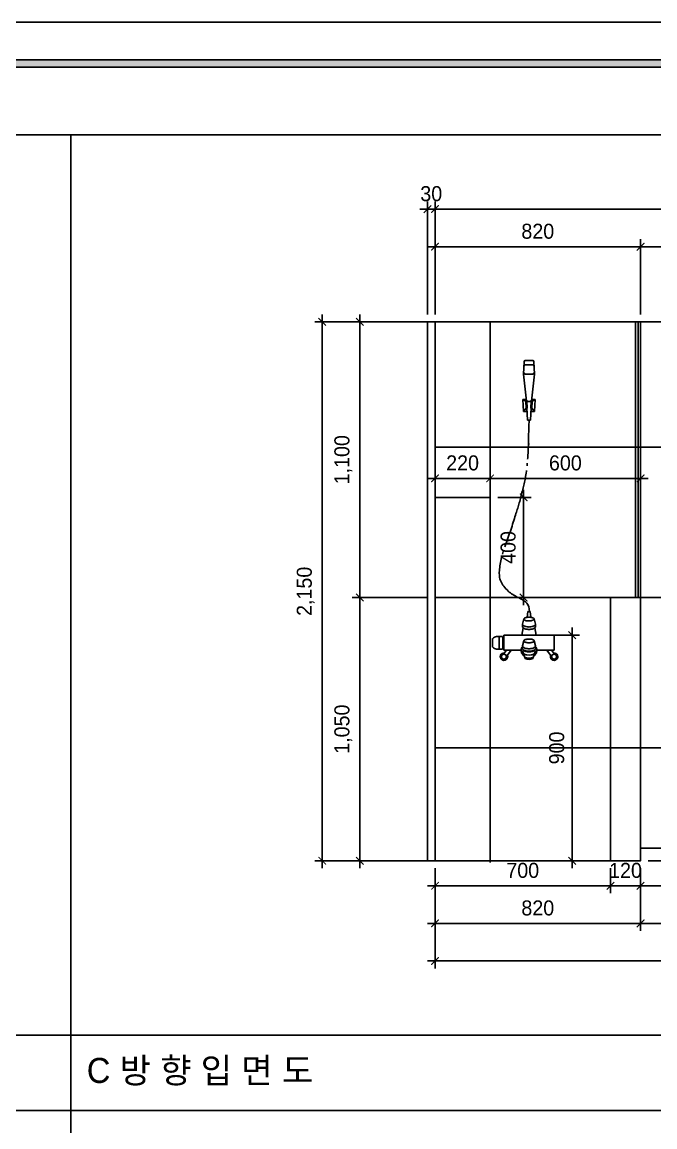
# Model space of a CAD drawing. Header units: millimetres. Extents: x 261942 to 379971, y 117646 to 213875.
# Drawn here: x 346730 to 349255, y 186918 to 191326 of the extents above; entities that cross this region are included whole.
import ezdxf
from ezdxf.enums import TextEntityAlignment as Align

# ---------------------------------------------------------------- set-up
doc = ezdxf.new("R2010")
doc.units = ezdxf.units.MM
doc.header["$LTSCALE"] = 100
doc.header["$PDMODE"] = 3
doc.layers.get('DEFPOINTS').update_dxf_attribs({"color": 248})
for name, color, linetype in [('0-ELC TEXT', 7, 'Continuous'), ('02-WAL', 2, 'Continuous'), ('03-TEXT', 3, 'Continuous'), ('03-WAL NEW', 3, 'Continuous'), ('04-WIN', 4, 'Continuous'), ('07-DIM WAL', 5, 'Continuous'), ('08-HAT', 8, 'Continuous'), ('F-SYM', 7, 'Continuous'), ('FORM(YOURNAME)-11', 1, 'Continuous'), ('IN', 6, 'Continuous'), ('LAXA', 4, 'Continuous')]:
    doc.layers.add(name, color=color, linetype=linetype)
doc.styles.add('HY 울릉도 L', font='')
doc.styles.add('YOURNAME', font='HY울릉도M.TTF')
doc.styles.add('코레일둥고', font='Korail_Round_Gothic_Medium.ttf')
doc.styles.get('HY 울릉도 L').set_extended_font_data('HY울릉도L')
doc.dimstyles.new('30', dxfattribs={"dimscale": 30, "dimtxt": 2, "dimasz": 1, "dimexe": 1, "dimexo": 1, "dimgap": 1, "dimtad": 1, "dimdec": 0, "dimrnd": 0.05, "dimdsep": 46, "dimlunit": 6, "dimtxsty": 'HY 울릉도 L', "dimblk": 'ARCHTICK', "dimcen": 2.5, "dimdle": 1, "dimclrd": 133, "dimclre": 133, "dimclrt": 30, "dimadec": 0, "dimazin": 0, "dimtfac": 1, "dimtdec": 0, "dimtix": 1, "dimtmove": 2, "dimatfit": 3, "dimldrblk": 'ARCHTICK', "dimfxl": 0, "dimlwd": -1, "dimlwe": -1, "dimarcsym": 0})

# ---------------------------------------------------------------- blocks, each defined once
blk = doc.blocks.new('FORM-PLAN')
at = {"layer": 'FORM(YOURNAME)-11'}
h = blk.add_hatch(color=256, dxfattribs=at)
h.dxf.hatch_style = 1
h.paths.add_polyline_path([(-71444, 55115), (10556, 55115), (10556, 54915), (-71444, 54915)])
h.paths.add_polyline_path([(-71444, -2085), (10556, -2085), (10556, -2285), (-71444, -2285)])
at = {"layer": 'DEFPOINTS', "color": 158}
for points in [[(-71444, -2285), (10556, -2285), (10556, 55115), (-71444, 55115)], [(-69444, 53115), (-64, 53115), (-64, 1215), (-69444, 1215)]]:
    blk.add_lwpolyline(points, close=True, dxfattribs=at)
at = {"layer": 'FORM(YOURNAME)-11', "color": 250}
blk.add_lwpolyline([(-72444, -3285), (11556, -3285), (11556, 56115), (-72444, 56115)], close=True, dxfattribs=at)
at = {"layer": 'FORM(YOURNAME)-11'}
blk.add_lwpolyline([(-71444, 55115), (10556, 55115), (10556, 54915), (-71444, 54915)], close=True, dxfattribs=at)
at = {"layer": 'FORM(YOURNAME)-11', "color": 3, "style": 'YOURNAME'}
for tag, height, p in [('1', 450, (9905, 18188)), ('2', 450, (9905, 17544)), ('3', 450, (9905, 16257)), ('4', 450, (9905, 14326)), ('5', 515, (9905, 12009)), ('6', 515, (9905, 9757)), ('7', 515, (9905, 7504)), ('8', 515, (9905, 5252)), ('9', 515, (9905, 2999)), ('10', 515, (5655, 811)), ('11', 515, (9905, 747)), ('12', 515, (5655, -1441)), ('13', 515, (9905, -1441))]:
    blk.add_attdef(tag, text='', height=height, dxfattribs=at).set_placement(p, align=Align.MIDDLE_RIGHT)
blk = doc.blocks.new('*U588')
at = {"layer": 'F-SYM', "xscale": 0.15, "yscale": 0.15, "zscale": 0.15}
blk.add_blockref('FORM-PLAN', (352137.4, 182909.1), dxfattribs=at)
blk = doc.blocks.new('_ArchTick')
at = {"color": 0, "linetype": 'ByBlock', "const_width": 0.15}
blk.add_lwpolyline([(-0.5, -0.5), (0.5, 0.5)], dxfattribs=at)
blk = doc.blocks.new('*D154')
at = {"layer": '02-WAL', "color": 133}
for p, q in [((349419.3, 188030.2), (349419.3, 188060.2)), ((349227.5, 188030.2), (349449.3, 188030.2)), ((349419.3, 188030.2), (349419.3, 187980.2)), ((349227.5, 187980.2), (349449.3, 187980.2)), ((349419.3, 187980.2), (349419.3, 187950.2))]:
    blk.add_line(p, q, dxfattribs=at)
at = {"layer": 'DEFPOINTS', "color": 0}
for p in [(349197.5, 188030.2), (349197.5, 187980.2), (349419.3, 187980.2)]:
    blk.add_point(p, dxfattribs=at)
at = {"layer": '02-WAL', "color": 133, "xscale": 30, "yscale": 30, "zscale": 30}
for p, rotation in [((349419.3, 188030.2), 270), ((349419.3, 187980.2), 90)]:
    blk.add_blockref('_ArchTick', p, dxfattribs=dict(at, rotation=rotation))
at = {"layer": '02-WAL', "color": 30, "insert": (349358, 188005.2), "char_height": 60, "attachment_point": 5, "rotation": 90, "style": 'HY 울릉도 L'}
blk.add_mtext('50', dxfattribs=at)
blk = doc.blocks.new('*D155')
at = {"layer": '02-WAL', "color": 133}
for p, q in [((348377.5, 187950.2), (348377.5, 187700.2)), ((349197.5, 187950.2), (349197.5, 187700.2)), ((348347.5, 187730.2), (349227.5, 187730.2))]:
    blk.add_line(p, q, dxfattribs=at)
at = {"layer": 'DEFPOINTS', "color": 0}
for p in [(348377.5, 187980.2), (349197.5, 187980.2), (349197.5, 187730.2)]:
    blk.add_point(p, dxfattribs=at)
at = {"layer": '02-WAL', "color": 133, "xscale": 30, "yscale": 30, "zscale": 30, "rotation": 180}
blk.add_blockref('_ArchTick', (348377.5, 187730.2), dxfattribs=at)
at = {"layer": '02-WAL', "color": 133, "xscale": 30, "yscale": 30, "zscale": 30}
blk.add_blockref('_ArchTick', (349197.5, 187730.2), dxfattribs=at)
at = {"layer": '02-WAL', "color": 30, "insert": (348787.5, 187791.5), "char_height": 60, "attachment_point": 5, "style": 'HY 울릉도 L'}
blk.add_mtext('820', dxfattribs=at)
blk = doc.blocks.new('*D156')
at = {"layer": '02-WAL', "color": 133}
for p, q in [((349077.5, 187950.2), (349077.5, 187850.2)), ((349197.5, 187950.2), (349197.5, 187850.2)), ((349077.5, 187880.2), (349047.5, 187880.2)), ((349077.5, 187880.2), (349197.5, 187880.2)), ((349197.5, 187880.2), (349227.5, 187880.2))]:
    blk.add_line(p, q, dxfattribs=at)
at = {"layer": 'DEFPOINTS', "color": 0}
for p in [(349077.5, 187980.2), (349197.5, 187980.2), (349197.5, 187880.2)]:
    blk.add_point(p, dxfattribs=at)
at = {"layer": '02-WAL', "color": 133, "xscale": 30, "yscale": 30, "zscale": 30}
blk.add_blockref('_ArchTick', (349077.5, 187880.2), dxfattribs=at)
at = {"layer": '02-WAL', "color": 133, "xscale": 30, "yscale": 30, "zscale": 30, "rotation": 180}
blk.add_blockref('_ArchTick', (349197.5, 187880.2), dxfattribs=at)
at = {"layer": '02-WAL', "color": 30, "insert": (349137.5, 187941.4), "char_height": 60, "attachment_point": 5, "style": 'HY 울릉도 L'}
blk.add_mtext('120', dxfattribs=at)
blk = doc.blocks.new('*D157')
at = {"layer": '02-WAL', "color": 133}
for p, q in [((348377.5, 187950.2), (348377.5, 187850.2)), ((349077.5, 187950.2), (349077.5, 187850.2)), ((349107.5, 187880.2), (348347.5, 187880.2))]:
    blk.add_line(p, q, dxfattribs=at)
at = {"layer": 'DEFPOINTS', "color": 0}
for p in [(348377.5, 187980.2), (349077.5, 187980.2), (348377.5, 187880.2)]:
    blk.add_point(p, dxfattribs=at)
at = {"layer": '02-WAL', "color": 133, "xscale": 30, "yscale": 30, "zscale": 30, "rotation": 180}
blk.add_blockref('_ArchTick', (348377.5, 187880.2), dxfattribs=at)
at = {"layer": '02-WAL', "color": 133, "xscale": 30, "yscale": 30, "zscale": 30}
blk.add_blockref('_ArchTick', (349077.5, 187880.2), dxfattribs=at)
at = {"layer": '02-WAL', "color": 30, "insert": (348727.5, 187941.4), "char_height": 60, "attachment_point": 5, "style": 'HY 울릉도 L'}
blk.add_mtext('700', dxfattribs=at)
blk = doc.blocks.new('*D158')
at = {"layer": '02-WAL', "color": 133}
for p, q in [((350674.5, 188000.2), (350674.5, 187550.2)), ((348377.5, 187950.2), (348377.5, 187550.2)), ((348347.5, 187580.2), (350704.5, 187580.2))]:
    blk.add_line(p, q, dxfattribs=at)
at = {"layer": 'DEFPOINTS', "color": 0}
for p in [(350674.5, 188030.2), (348377.5, 187980.2), (350674.5, 187580.2)]:
    blk.add_point(p, dxfattribs=at)
at = {"layer": '02-WAL', "color": 133, "xscale": 30, "yscale": 30, "zscale": 30, "rotation": 180}
blk.add_blockref('_ArchTick', (348377.5, 187580.2), dxfattribs=at)
at = {"layer": '02-WAL', "color": 133, "xscale": 30, "yscale": 30, "zscale": 30}
blk.add_blockref('_ArchTick', (350674.5, 187580.2), dxfattribs=at)
at = {"layer": '02-WAL', "color": 30, "insert": (349526, 187646.1), "char_height": 60, "attachment_point": 5, "style": 'HY 울릉도 L'}
blk.add_mtext('2,297', dxfattribs=at)
blk = doc.blocks.new('*D159')
at = {"layer": '02-WAL', "color": 133}
for p, q in [((350674.5, 188000.2), (350674.5, 187700.2)), ((349197.5, 187950.2), (349197.5, 187700.2)), ((349167.5, 187730.2), (350704.5, 187730.2))]:
    blk.add_line(p, q, dxfattribs=at)
at = {"layer": 'DEFPOINTS', "color": 0}
for p in [(350674.5, 188030.2), (349197.5, 187980.2), (350674.5, 187730.2)]:
    blk.add_point(p, dxfattribs=at)
at = {"layer": '02-WAL', "color": 133, "xscale": 30, "yscale": 30, "zscale": 30, "rotation": 180}
blk.add_blockref('_ArchTick', (349197.5, 187730.2), dxfattribs=at)
at = {"layer": '02-WAL', "color": 133, "xscale": 30, "yscale": 30, "zscale": 30}
blk.add_blockref('_ArchTick', (350674.5, 187730.2), dxfattribs=at)
at = {"layer": '02-WAL', "color": 30, "insert": (349936, 187795.5), "char_height": 60, "attachment_point": 5, "style": 'HY 울릉도 L'}
blk.add_mtext('1,477', dxfattribs=at)
blk = doc.blocks.new('*D160')
at = {"layer": '02-WAL', "color": 133}
for p, q in [((349999.5, 188000.2), (349999.5, 187850.2)), ((349197.5, 187950.2), (349197.5, 187850.2)), ((349167.5, 187880.2), (350029.5, 187880.2))]:
    blk.add_line(p, q, dxfattribs=at)
at = {"layer": 'DEFPOINTS', "color": 0}
for p in [(349999.5, 188030.2), (349197.5, 187980.2), (349999.5, 187880.2)]:
    blk.add_point(p, dxfattribs=at)
at = {"layer": '02-WAL', "color": 133, "xscale": 30, "yscale": 30, "zscale": 30, "rotation": 180}
blk.add_blockref('_ArchTick', (349197.5, 187880.2), dxfattribs=at)
at = {"layer": '02-WAL', "color": 133, "xscale": 30, "yscale": 30, "zscale": 30}
blk.add_blockref('_ArchTick', (349999.5, 187880.2), dxfattribs=at)
at = {"layer": '02-WAL', "color": 30, "insert": (349598.5, 187941.5), "char_height": 60, "attachment_point": 5, "style": 'HY 울릉도 L'}
blk.add_mtext('802', dxfattribs=at)
blk = doc.blocks.new('*D163')
at = {"layer": '02-WAL', "color": 133}
for p, q in [((350704.5, 190580.2), (348347.5, 190580.2)), ((348377.5, 190160.2), (348377.5, 190610.2)), ((350674.5, 190160.2), (350674.5, 190610.2))]:
    blk.add_line(p, q, dxfattribs=at)
at = {"layer": 'DEFPOINTS', "color": 0}
for p in [(348377.5, 190580.2), (348377.5, 190130.2), (350674.5, 190130.2)]:
    blk.add_point(p, dxfattribs=at)
at = {"layer": '02-WAL', "color": 133, "xscale": 30, "yscale": 30, "zscale": 30, "rotation": 180}
blk.add_blockref('_ArchTick', (348377.5, 190580.2), dxfattribs=at)
at = {"layer": '02-WAL', "color": 133, "xscale": 30, "yscale": 30, "zscale": 30}
blk.add_blockref('_ArchTick', (350674.5, 190580.2), dxfattribs=at)
at = {"layer": '02-WAL', "color": 30, "insert": (349526, 190646.1), "char_height": 60, "attachment_point": 5, "style": 'HY 울릉도 L'}
blk.add_mtext('2,297', dxfattribs=at)
blk = doc.blocks.new('*D164')
at = {"layer": '02-WAL', "color": 133}
for p, q in [((348347.5, 190130.2), (347897.5, 190130.2)), ((347927.5, 190160.2), (347927.5, 187950.2)), ((348347.5, 187980.2), (347897.5, 187980.2))]:
    blk.add_line(p, q, dxfattribs=at)
at = {"layer": 'DEFPOINTS', "color": 0}
for p in [(348377.5, 190130.2), (347927.5, 187980.2), (348377.5, 187980.2)]:
    blk.add_point(p, dxfattribs=at)
at = {"layer": '02-WAL', "color": 133, "xscale": 30, "yscale": 30, "zscale": 30}
for p, rotation in [((347927.5, 190130.2), 90), ((347927.5, 187980.2), 270)]:
    blk.add_blockref('_ArchTick', p, dxfattribs=dict(at, rotation=rotation))
at = {"layer": '02-WAL', "color": 30, "insert": (347861.5, 189055.2), "char_height": 60, "attachment_point": 5, "rotation": 90, "style": 'HY 울릉도 L'}
blk.add_mtext('2,150', dxfattribs=at)
blk = doc.blocks.new('*D165')
at = {"layer": '02-WAL', "color": 133}
for p, q in [((348347.5, 189030.2), (348047.5, 189030.2)), ((348077.5, 189060.2), (348077.5, 187950.2)), ((348347.5, 187980.2), (348047.5, 187980.2))]:
    blk.add_line(p, q, dxfattribs=at)
at = {"layer": 'DEFPOINTS', "color": 0}
for p in [(348377.5, 189030.2), (348077.5, 187980.2), (348377.5, 187980.2)]:
    blk.add_point(p, dxfattribs=at)
at = {"layer": '02-WAL', "color": 133, "xscale": 30, "yscale": 30, "zscale": 30}
for p, rotation in [((348077.5, 189030.2), 90), ((348077.5, 187980.2), 270)]:
    blk.add_blockref('_ArchTick', p, dxfattribs=dict(at, rotation=rotation))
at = {"layer": '02-WAL', "color": 30, "insert": (348011.5, 188505.2), "char_height": 60, "attachment_point": 5, "rotation": 90, "style": 'HY 울릉도 L'}
blk.add_mtext('1,050', dxfattribs=at)
blk = doc.blocks.new('*D166')
at = {"layer": '02-WAL', "color": 133}
for p, q in [((348347.5, 190130.2), (348047.5, 190130.2)), ((348077.5, 189000.2), (348077.5, 190160.2)), ((348347.5, 189030.2), (348047.5, 189030.2))]:
    blk.add_line(p, q, dxfattribs=at)
at = {"layer": 'DEFPOINTS', "color": 0}
for p in [(348077.5, 190130.2), (348377.5, 190130.2), (348377.5, 189030.2)]:
    blk.add_point(p, dxfattribs=at)
at = {"layer": '02-WAL', "color": 133, "xscale": 30, "yscale": 30, "zscale": 30}
for p, rotation in [((348077.5, 190130.2), 90), ((348077.5, 189030.2), 270)]:
    blk.add_blockref('_ArchTick', p, dxfattribs=dict(at, rotation=rotation))
at = {"layer": '02-WAL', "color": 30, "insert": (348011.5, 189580.2), "char_height": 60, "attachment_point": 5, "rotation": 90, "style": 'HY 울릉도 L'}
blk.add_mtext('1,100', dxfattribs=at)
blk = doc.blocks.new('A$C26E4541E')
at = {"layer": 'LAXA', "color": 0}
for p, q in [((125.3, 1191.1), (123.3, 1142.1)), ((130.3, 1196.1), (159.7, 1196.1)), ((164.7, 1191.1), (166.7, 1142.1)), ((130.3, 1179.3), (159.7, 1179.3)), ((123.3, 1142.1), (134.7, 1033.6)), ((130.3, 1141.3), (159.7, 1141.3)), ((166.7, 1142.1), (155.3, 1033.6)), ((120.8, 1040.9), (133.9, 1040.9)), ((132, 1033.6), (120.8, 1040.9)), ((120.8, 1040.9), (123.2, 992.3)), ((132, 1033.6), (136.7, 1033.6)), ((132, 1033.6), (133.3, 1006.3)), ((136.7, 1033.6), (138, 1006.3)), ((153.3, 1033.6), (152, 1006.3)), ((153.3, 1033.6), (158, 1033.6)), ((156.1, 1040.9), (169.2, 1040.9)), ((158, 1033.6), (156.7, 1006.3)), ((169.2, 1040.9), (158, 1033.6)), ((169.2, 1040.9), (166.8, 992.3)), ((133.3, 1006.3), (123.2, 992.3)), ((123.2, 992.3), (136.7, 992.3)), ((133.3, 1006.3), (138, 1006.3)), ((136, 1006.3), (138.5, 959.9)), ((154, 1006.3), (151.5, 959.9)), ((152, 1006.3), (156.7, 1006.3)), ((153.3, 992.3), (166.8, 992.3)), ((156.7, 1006.3), (166.8, 992.3)), ((145, 863), (145, 862.8)), ((140.7, 194.4), (137.7, 171.2)), ((149.3, 194.4), (140.7, 194.4)), ((149.3, 194.4), (152.3, 171.4)), ((119, 144.5), (118.8, 133.5)), ((124.4, 164.8), (119, 144.5)), ((165.6, 164.8), (171, 144.5)), ((171, 144.5), (171.2, 133.5)), ((15.8, 95.3), (37, 95.3)), ((26.2, 95.3), (26.2, 44.5)), ((40, 92.3), (40, 47.5)), ((45, 100), (245, 100)), ((45, 40.6), (45, 100)), ((122, 129), (117, 100)), ((168, 129), (173, 100)), ((245, 40.6), (245, 100)), ((0, 87.3), (0, 52.5)), ((15.8, 44.5), (37, 44.5)), ((45, 87.8), (40, 87.8)), ((45, 52.1), (40, 52.1)), ((119, 57.4), (118.8, 46.5)), ((124.4, 77.8), (119, 57.4)), ((165.6, 77.8), (171, 57.4)), ((171, 57.4), (171.2, 46.5)), ((42.9, 24.1), (55.3, 40.6)), ((45, 40.6), (113.3, 40.6)), ((54.9, 15.1), (74.1, 40.6)), ((113.3, 40.6), (114.9, 28.5)), ((121.3, 42.4), (121.3, 39.8)), ((125.7, 23.8), (127.8, 11.7)), ((127.8, 11.7), (129.8, 6.6)), ((162.2, 11.7), (160.2, 6.6)), ((164.3, 23.8), (162.2, 11.7)), ((168.7, 42.4), (168.7, 39.8)), ((176.7, 40.6), (175.1, 28.5)), ((176.7, 40.6), (245, 40.6)), ((235.1, 15.1), (215.9, 40.6)), ((247.1, 24.1), (234.7, 40.6))]:
    blk.add_line(p, q, dxfattribs=at)
for points in [[(151.5, 960.1, -0.205687), (151.2, 959.2, -0.096484), (149.6, 958.2, -0.053344), (147.7, 957.7, -0.040384), (145, 957.5, -0.040384), (142.3, 957.7, -0.053344), (140.4, 958.2, -0.096484), (138.8, 959.2, -0.205687), (138.5, 960.1, -0.205687)], [(171.2, 133.5, -0.222287), (169.6, 130.2, -0.090947), (162, 125.9, -0.047723), (152.8, 123.7, -0.058314), (145, 122.8, -0.058314), (137.2, 123.7, -0.047723), (128, 125.9, -0.090947), (120.4, 130.2, -0.222287), (118.8, 133.5, -0.006634), (118.9, 133.6, -0.108335)], [(171, 142.4, -0.162027), (169.6, 140, -0.090947), (162, 135.8, -0.047723), (152.8, 133.5, -0.058314), (145, 132.6, -0.058314), (137.2, 133.5, -0.047723), (128, 135.8, -0.090947), (120.4, 140, -0.162027), (119, 142.4, -0.077275)], [(171.1, 133.6, -0.006634), (171.2, 133.5, -0.222287)], [(171.2, 46.5, -0.222287), (169.6, 43.1, -0.090947), (162, 38.9, -0.047723), (152.8, 36.6, -0.058314), (145, 35.7, -0.058314), (137.2, 36.6, -0.047723), (128, 38.9, -0.090947), (120.4, 43.1, -0.222287), (118.8, 46.5, -0.006634), (118.9, 46.6, -0.108335)], [(171, 55.3, -0.162027), (169.6, 53, -0.090947), (162, 48.7, -0.047723), (152.8, 46.4, -0.058314), (145, 45.5, -0.058314), (137.2, 46.4, -0.047723), (128, 48.7, -0.090947), (120.4, 53, -0.162027), (119, 55.3, -0.077275)], [(171.1, 46.6, -0.006634), (171.2, 46.5, -0.222287)], [(168.7, 39.8, -0.079141), (162, 36.2, -0.047723), (152.8, 34, -0.058314), (145, 33.1, -0.058314), (137.2, 34, -0.047723), (128, 36.2, -0.079141), (121.3, 39.8, -0.222287)]]:
    blk.add_lwpolyline(points, format="xyb", dxfattribs=at)
for points in [[(145, 957.5), (144.4, 934.7), (144, 915.7), (143.6, 899.9), (143.4, 886.7), (143.1, 875.5), (142.9, 865.6), (142.6, 856.4), (142.2, 847.4), (141.8, 837.9), (141.2, 828.1), (140.6, 818.1), (139.9, 808), (139.5, 802.3)], [(135.2, 757.5), (134.7, 754.1), (133.7, 746.9), (132.7, 740.2), (131.6, 733.9), (130.5, 727.8), (129.3, 721.9), (128.1, 716.1), (126.8, 710.3), (125.5, 704.6), (124.2, 698.9), (122.7, 693.1), (121.3, 687.4), (119.9, 681.5), (118.4, 675.7), (116.9, 669.8), (115.4, 663.8), (113.9, 657.7), (112.4, 651.7), (110.9, 645.6), (109.4, 639.7), (107.8, 633.8), (106.3, 628.1), (104.7, 622.5), (103.1, 617.2), (101.5, 611.9), (99.8, 606.8), (98.1, 601.5), (96.4, 596.2), (94.6, 590.7), (92.7, 585), (90.7, 578.9), (88.7, 572.4), (86.6, 565.5), (84.4, 558.3), (82.2, 550.8), (79.8, 543.2), (77.3, 535.3), (74.8, 527.3), (72.1, 519.3), (69.3, 511.2), (66.5, 503.1), (63.6, 495.1), (60.7, 487.1), (57.9, 479.3), (55.1, 471.6), (52.4, 464), (49.8, 456.7), (48.3, 452.2)], [(138.2, 786.5), (137.5, 778.8), (137.2, 775.8)], [(35.6, 409.6), (34, 403), (32.6, 396.4), (31.3, 389.7), (30.1, 383), (29.1, 376.4), (28.2, 369.9), (27.5, 363.6), (27, 357.4), (26.6, 351.5), (26.5, 345.9), (26.7, 340.5), (27.1, 335.3), (27.9, 330.2), (29, 325.2), (30.5, 320.3), (32.4, 315.4), (34.8, 310.4), (37.7, 305.3), (41, 300.2), (44.7, 295.1), (48.7, 290.1), (52.9, 285.2), (57.3, 280.6), (61.9, 276.2), (66.5, 272.1), (71.1, 268.4), (75.7, 265.1), (80.3, 262.1), (84.9, 259.3), (89.4, 256.7), (93.9, 254.3), (98.4, 252), (102.8, 249.8), (107.2, 247.6), (111.5, 245.4), (115.6, 243.2), (119.7, 241), (123.6, 238.6), (127.2, 236.2), (130.7, 233.6), (133.9, 230.9), (136.8, 228), (139.4, 224.4), (141.7, 219.7), (143.7, 213.5), (145.4, 205.2), (146.8, 194.5), (146.8, 194.4)], [(42.2, 433.6), (40.9, 429.2), (39.1, 422.9)]]:
    blk.add_lwpolyline(points, dxfattribs=at)
for points in [[(165.6, 164.8, -0.217525), (164.6, 162.5, -0.092618), (159.7, 159.4, -0.049296), (153.6, 157.7, -0.036917), (145.1, 156.9, -0.036917), (136.6, 157.4, -0.049296), (130.4, 158.8, -0.092618), (125.4, 161.6, -0.217525), (124.3, 163.9, -0.217525), (125.3, 166.2, -0.092618), (130.2, 169.3, -0.049296), (136.3, 171, -0.036917), (144.8, 171.8, -0.036917), (153.2, 171.3, -0.049296), (159.4, 169.9, -0.092618), (164.5, 167.1, -0.217525)], [(165.6, 77.8, -0.217525), (164.6, 75.4, -0.092618), (159.7, 72.4, -0.049296), (153.6, 70.7, -0.036917), (145.1, 69.9, -0.036917), (136.6, 70.3, -0.049296), (130.4, 71.7, -0.092618), (125.4, 74.5, -0.217525), (124.3, 76.8, -0.217525), (125.3, 79.2, -0.092618), (130.2, 82.2, -0.049296), (136.3, 83.9, -0.036917), (144.8, 84.7, -0.036917), (153.2, 84.3, -0.049296), (159.4, 82.9, -0.092618), (164.5, 80.1, -0.217525)]]:
    blk.add_lwpolyline(points, format="xyb", close=True, dxfattribs=at)
for centre in [(45, 14.4), (245, 14.4)]:
    blk.add_circle(centre, 9.94, dxfattribs=at)
for centre, radius, start, end in [((130.3, 1191.1), 5, 90, 180), ((159.7, 1191.1), 5, 0, 90), ((130.3, 1174.3), 5, 90, 180), ((130.3, 1146.3), 5, 180, 270), ((159.7, 1174.3), 5, 0, 90), ((159.7, 1146.3), 5, 270, 0), ((145, 1046.4), 14.4, 222.2395, 317.7346), ((21, 65.4), 30.3, 99.8146, 133.8077), ((37, 92.3), 3, 0, 90), ((21, 74.4), 30.3, 226.1923, 260.1854), ((37, 47.5), 3, 270, 0), ((131.9, 39.8), 18.6, 132.8033, 177.6052), ((158.1, 39.8), 18.6, 2.3948, 47.1967), ((45, 14.4), 14.9, 83.1327, 22.8845), ((82.4, 4.9), 47.3, 23.6579, 49.0516), ((84.7, -7.9), 47.3, 24.4731, 50.2703), ((145, 79.9), 59.3, 250.9551, 289.0449), ((145, 55.9), 47.5, 248.6954, 291.3046), ((145, 40.8), 37.4, 245.9766, 294.0234), ((205.3, -7.9), 47.3, 129.7297, 155.5269), ((207.6, 4.9), 47.3, 130.9484, 156.3421), ((245, 14.4), 14.9, 157.1155, 96.8673)]:
    blk.add_arc(centre, radius, start, end, dxfattribs=at)
blk = doc.blocks.new('*D168')
at = {"layer": '02-WAL', "color": 133}
for p, q in [((348924.5, 188910.2), (348924.5, 187950.2)), ((348781.3, 188880.2), (348954.5, 188880.2)), ((348781.3, 187980.2), (348954.5, 187980.2))]:
    blk.add_line(p, q, dxfattribs=at)
at = {"layer": 'DEFPOINTS', "color": 0}
for p in [(348751.3, 188880.2), (348751.3, 187980.2), (348924.5, 187980.2)]:
    blk.add_point(p, dxfattribs=at)
at = {"layer": '02-WAL', "color": 133, "xscale": 30, "yscale": 30, "zscale": 30}
for p, rotation in [((348924.5, 188880.2), 90), ((348924.5, 187980.2), 270)]:
    blk.add_blockref('_ArchTick', p, dxfattribs=dict(at, rotation=rotation))
at = {"layer": '02-WAL', "color": 30, "insert": (348863.2, 188430.2), "char_height": 60, "attachment_point": 5, "rotation": 90, "style": 'HY 울릉도 L'}
blk.add_mtext('900', dxfattribs=at)
blk = doc.blocks.new('*D231')
at = {"layer": '07-DIM WAL', "color": 133}
for p, q in [((348347.5, 190580.2), (348317.5, 190580.2)), ((348347.5, 190160.2), (348347.5, 190610.2)), ((348347.5, 190580.2), (348377.5, 190580.2)), ((348377.5, 190160.2), (348377.5, 190610.2)), ((348377.5, 190580.2), (348407.5, 190580.2))]:
    blk.add_line(p, q, dxfattribs=at)
at = {"layer": 'DEFPOINTS', "color": 0}
for p in [(348377.5, 190580.2), (348347.5, 190130.2), (348377.5, 190130.2)]:
    blk.add_point(p, dxfattribs=at)
at = {"layer": '07-DIM WAL', "color": 133, "xscale": 30, "yscale": 30, "zscale": 30}
blk.add_blockref('_ArchTick', (348347.5, 190580.2), dxfattribs=at)
at = {"layer": '07-DIM WAL', "color": 133, "xscale": 30, "yscale": 30, "zscale": 30, "rotation": 180}
blk.add_blockref('_ArchTick', (348377.5, 190580.2), dxfattribs=at)
at = {"layer": '07-DIM WAL', "color": 30, "insert": (348362.5, 190641.5), "char_height": 60, "attachment_point": 5, "style": 'HY 울릉도 L'}
blk.add_mtext('30', dxfattribs=at)
blk = doc.blocks.new('*D273')
at = {"layer": '07-DIM WAL', "color": 133}
for p, q in [((348377.5, 190160.2), (348377.5, 190460.2)), ((349197.5, 190160.2), (349197.5, 190460.2)), ((348347.5, 190430.2), (349227.5, 190430.2))]:
    blk.add_line(p, q, dxfattribs=at)
at = {"layer": 'DEFPOINTS', "color": 0}
for p in [(349197.5, 190430.2), (348377.5, 190130.2), (349197.5, 190130.2)]:
    blk.add_point(p, dxfattribs=at)
at = {"layer": '07-DIM WAL', "color": 133, "xscale": 30, "yscale": 30, "zscale": 30, "rotation": 180}
blk.add_blockref('_ArchTick', (348377.5, 190430.2), dxfattribs=at)
at = {"layer": '07-DIM WAL', "color": 133, "xscale": 30, "yscale": 30, "zscale": 30}
blk.add_blockref('_ArchTick', (349197.5, 190430.2), dxfattribs=at)
at = {"layer": '07-DIM WAL', "color": 30, "insert": (348787.5, 190491.5), "char_height": 60, "attachment_point": 5, "style": 'HY 울릉도 L'}
blk.add_mtext('820', dxfattribs=at)
blk = doc.blocks.new('*D274')
at = {"layer": '07-DIM WAL', "color": 133}
for p, q in [((349197.5, 190160.2), (349197.5, 190460.2)), ((350674.5, 190160.2), (350674.5, 190460.2)), ((349167.5, 190430.2), (350704.5, 190430.2))]:
    blk.add_line(p, q, dxfattribs=at)
at = {"layer": 'DEFPOINTS', "color": 0}
for p in [(350674.5, 190430.2), (349197.5, 190130.2), (350674.5, 190130.2)]:
    blk.add_point(p, dxfattribs=at)
at = {"layer": '07-DIM WAL', "color": 133, "xscale": 30, "yscale": 30, "zscale": 30, "rotation": 180}
blk.add_blockref('_ArchTick', (349197.5, 190430.2), dxfattribs=at)
at = {"layer": '07-DIM WAL', "color": 133, "xscale": 30, "yscale": 30, "zscale": 30}
blk.add_blockref('_ArchTick', (350674.5, 190430.2), dxfattribs=at)
at = {"layer": '07-DIM WAL', "color": 30, "insert": (349936, 190495.5), "char_height": 60, "attachment_point": 5, "style": 'HY 울릉도 L'}
blk.add_mtext('1,477', dxfattribs=at)
blk = doc.blocks.new('*D289')
at = {"layer": '08-HAT', "color": 133}
for p, q in [((348377.5, 189460.2), (348377.5, 189535.9)), ((348597.5, 189460.2), (348597.5, 189535.9)), ((348347.5, 189505.9), (348627.5, 189505.9))]:
    blk.add_line(p, q, dxfattribs=at)
at = {"layer": 'DEFPOINTS', "color": 0}
for p in [(348597.5, 189505.9), (348377.5, 189430.2), (348597.5, 189430.2)]:
    blk.add_point(p, dxfattribs=at)
at = {"layer": '08-HAT', "color": 133, "xscale": 30, "yscale": 30, "zscale": 30, "rotation": 180}
blk.add_blockref('_ArchTick', (348377.5, 189505.9), dxfattribs=at)
at = {"layer": '08-HAT', "color": 133, "xscale": 30, "yscale": 30, "zscale": 30}
blk.add_blockref('_ArchTick', (348597.5, 189505.9), dxfattribs=at)
at = {"layer": '08-HAT', "color": 30, "insert": (348487.5, 189567.2), "char_height": 60, "attachment_point": 5, "style": 'HY 울릉도 L'}
blk.add_mtext('220', dxfattribs=at)
blk = doc.blocks.new('*D290')
at = {"layer": '08-HAT', "color": 133}
for p, q in [((348627.5, 189430.2), (348760.8, 189430.2)), ((348730.8, 189460.2), (348730.8, 189000.2)), ((348627.5, 189030.2), (348760.8, 189030.2))]:
    blk.add_line(p, q, dxfattribs=at)
at = {"layer": 'DEFPOINTS', "color": 0}
for p in [(348597.5, 189430.2), (348597.5, 189030.2), (348730.8, 189030.2)]:
    blk.add_point(p, dxfattribs=at)
at = {"layer": '08-HAT', "color": 133, "xscale": 30, "yscale": 30, "zscale": 30}
for p, rotation in [((348730.8, 189430.2), 90), ((348730.8, 189030.2), 270)]:
    blk.add_blockref('_ArchTick', p, dxfattribs=dict(at, rotation=rotation))
at = {"layer": '08-HAT', "color": 30, "insert": (348669.5, 189230.2), "char_height": 60, "attachment_point": 5, "rotation": 90, "style": 'HY 울릉도 L'}
blk.add_mtext('400', dxfattribs=at)
blk = doc.blocks.new('*D291')
at = {"layer": '08-HAT', "color": 133}
for p, q in [((348597.5, 189600.2), (348597.5, 189475.9)), ((349197.5, 189600.2), (349197.5, 189475.9)), ((348567.5, 189505.9), (349227.5, 189505.9))]:
    blk.add_line(p, q, dxfattribs=at)
at = {"layer": 'DEFPOINTS', "color": 0}
for p in [(348597.5, 189630.2), (349197.5, 189630.2), (349197.5, 189505.9)]:
    blk.add_point(p, dxfattribs=at)
at = {"layer": '08-HAT', "color": 133, "xscale": 30, "yscale": 30, "zscale": 30, "rotation": 180}
blk.add_blockref('_ArchTick', (348597.5, 189505.9), dxfattribs=at)
at = {"layer": '08-HAT', "color": 133, "xscale": 30, "yscale": 30, "zscale": 30}
blk.add_blockref('_ArchTick', (349197.5, 189505.9), dxfattribs=at)
at = {"layer": '08-HAT', "color": 30, "insert": (348897.5, 189567.2), "char_height": 60, "attachment_point": 5, "style": 'HY 울릉도 L'}
blk.add_mtext('600', dxfattribs=at)

msp = doc.modelspace()

# ---------------------------------------------------------------- linework, layer by layer
at = {"layer": '0-ELC TEXT'}
for p, q in [((346924.2, 183091.4), (346924.2, 190876.4)), ((341720.7, 187283.9), (352127.7, 187283.9)), ((341720.7, 186983.9), (352127.7, 186983.9))]:
    msp.add_line(p, q, dxfattribs=at)
at = {"layer": '02-WAL'}
msp.add_lwpolyline([(348377.5, 190130.2), (348347.5, 190130.2), (348347.5, 187980.2), (348377.5, 187980.2)], close=True, dxfattribs=at)
for points in [[(349197.5, 188030.2), (350674.5, 188030.2), (350674.5, 190130.2), (348377.5, 190130.2), (348377.5, 187980.2)], [(349197.5, 188030.2), (349197.5, 187980.2), (348377.5, 187980.2)]]:
    msp.add_lwpolyline(points, dxfattribs=at)
at = {"layer": '03-TEXT'}
msp.add_line((349197.5, 189030.2), (349197.5, 190130.2), dxfattribs=at)
at = {"layer": '03-WAL NEW'}
msp.add_line((349077.5, 189030.2), (350674.5, 189030.2), dxfattribs=at)
for points in [[(348597.5, 189430.2), (348377.5, 189430.2), (348377.5, 189030.2), (348597.5, 189030.2)], [(349077.5, 189030.2), (349197.5, 189030.2), (349197.5, 187980.2), (349077.5, 187980.2)]]:
    msp.add_lwpolyline(points, close=True, dxfattribs=at)
at = {"layer": '04-WIN'}
msp.add_lwpolyline([(349187.5, 189030.2), (349187.5, 190130.2), (349177.5, 190130.2), (349177.5, 189030.2), (349187.5, 189030.2)], dxfattribs=at)
at = {"layer": '08-HAT'}
for p, q in [((348597.5, 187972.7), (348597.5, 190130.2)), ((348377.5, 189630.2), (350674.5, 189630.2)), ((348377.5, 189030.2), (350674.5, 189030.2)), ((348377.5, 188430.2), (350674.5, 188430.2))]:
    msp.add_line(p, q, dxfattribs=at)

# ---------------------------------------------------------------- block references
at = {"color": 10}
msp.add_blockref('*U588', (0, 0), dxfattribs=at)
at = {"layer": 'IN'}
msp.add_blockref('A$C26E4541E', (348607.5, 188780.1), dxfattribs=at)

# ---------------------------------------------------------------- texts
at = {"layer": '0-ELC TEXT', "style": '코레일둥고'}
msp.add_text('C 방 향 입 면 도', height=100, dxfattribs=at).set_placement((346988.2, 187093.5))

# ---------------------------------------------------------------- dimensions: what is measured, and where the dimension line sits
at = {"layer": '02-WAL'}
for base, p1, p2, picture, middle in [((348377.5, 190580.2), (350674.5, 190130.2), (348377.5, 190130.2), '*D163', (349526, 190646.1)), ((350674.5, 187580.2), (348377.5, 187980.2), (350674.5, 188030.2), '*D158', (349526, 187646.1)), ((350674.5, 187730.2), (349197.5, 187980.2), (350674.5, 188030.2), '*D159', (349936, 187795.5)), ((349999.5, 187880.2), (349197.5, 187980.2), (349999.5, 188030.2), '*D160', (349598.5, 187941.5)), ((348377.5, 187880.2), (349077.5, 187980.2), (348377.5, 187980.2), '*D157', (348727.5, 187941.4)), ((349197.5, 187730.2), (348377.5, 187980.2), (349197.5, 187980.2), '*D155', (348787.5, 187791.5)), ((349197.5, 187880.2), (349077.5, 187980.2), (349197.5, 187980.2), '*D156', (349137.5, 187941.4))]:
    dim = msp.add_linear_dim(base=base, p1=p1, p2=p2, dimstyle='30', dxfattribs=at)
    dim.commit()
    dim.dimension.update_dxf_attribs({"geometry": picture, "text_midpoint": middle})
for base, p1, p2, picture, middle in [((347927.5, 187980.2), (348377.5, 190130.2), (348377.5, 187980.2), '*D164', (347861.5, 189055.2)), ((348077.5, 190130.2), (348377.5, 189030.2), (348377.5, 190130.2), '*D166', (348011.5, 189580.2)), ((348077.5, 187980.2), (348377.5, 189030.2), (348377.5, 187980.2), '*D165', (348011.5, 188505.2)), ((348924.5, 187980.2), (348751.3, 188880.2), (348751.3, 187980.2), '*D168', (348863.2, 188430.2)), ((349419.3, 187980.2), (349197.5, 188030.2), (349197.5, 187980.2), '*D154', (349358, 188005.2))]:
    dim = msp.add_linear_dim(base=base, p1=p1, p2=p2, angle=90, dimstyle='30', dxfattribs=at)
    dim.commit()
    dim.dimension.update_dxf_attribs({"geometry": picture, "text_midpoint": middle})
at = {"layer": '07-DIM WAL'}
for base, p1, p2, picture, middle in [((348377.5, 190580.2), (348347.5, 190130.2), (348377.5, 190130.2), '*D231', (348362.5, 190641.5)), ((349197.5, 190430.2), (348377.5, 190130.2), (349197.5, 190130.2), '*D273', (348787.5, 190491.5)), ((350674.5, 190430.2), (349197.5, 190130.2), (350674.5, 190130.2), '*D274', (349936, 190495.5))]:
    dim = msp.add_linear_dim(base=base, p1=p1, p2=p2, dimstyle='30', override={"dimfxl": 1.25}, dxfattribs=at)
    dim.commit()
    dim.dimension.update_dxf_attribs({"geometry": picture, "text_midpoint": middle})
at = {"layer": '08-HAT'}
for base, p1, p2, picture, middle in [((348597.5, 189505.9), (348377.5, 189430.2), (348597.5, 189430.2), '*D289', (348487.5, 189567.2)), ((349197.5, 189505.9), (348597.5, 189630.2), (349197.5, 189630.2), '*D291', (348897.5, 189567.2))]:
    dim = msp.add_linear_dim(base=base, p1=p1, p2=p2, dimstyle='30', override={"dimfxl": 1.25}, dxfattribs=at)
    dim.commit()
    dim.dimension.update_dxf_attribs({"geometry": picture, "text_midpoint": middle})
dim = msp.add_linear_dim(base=(348730.8, 189030.2), p1=(348597.5, 189430.2), p2=(348597.5, 189030.2), angle=90, dimstyle='30', override={"dimfxl": 1.25}, dxfattribs=at)
dim.commit()
dim.dimension.update_dxf_attribs({"geometry": '*D290', "text_midpoint": (348669.5, 189230.2)})

doc.saveas('drawing.dxf')
